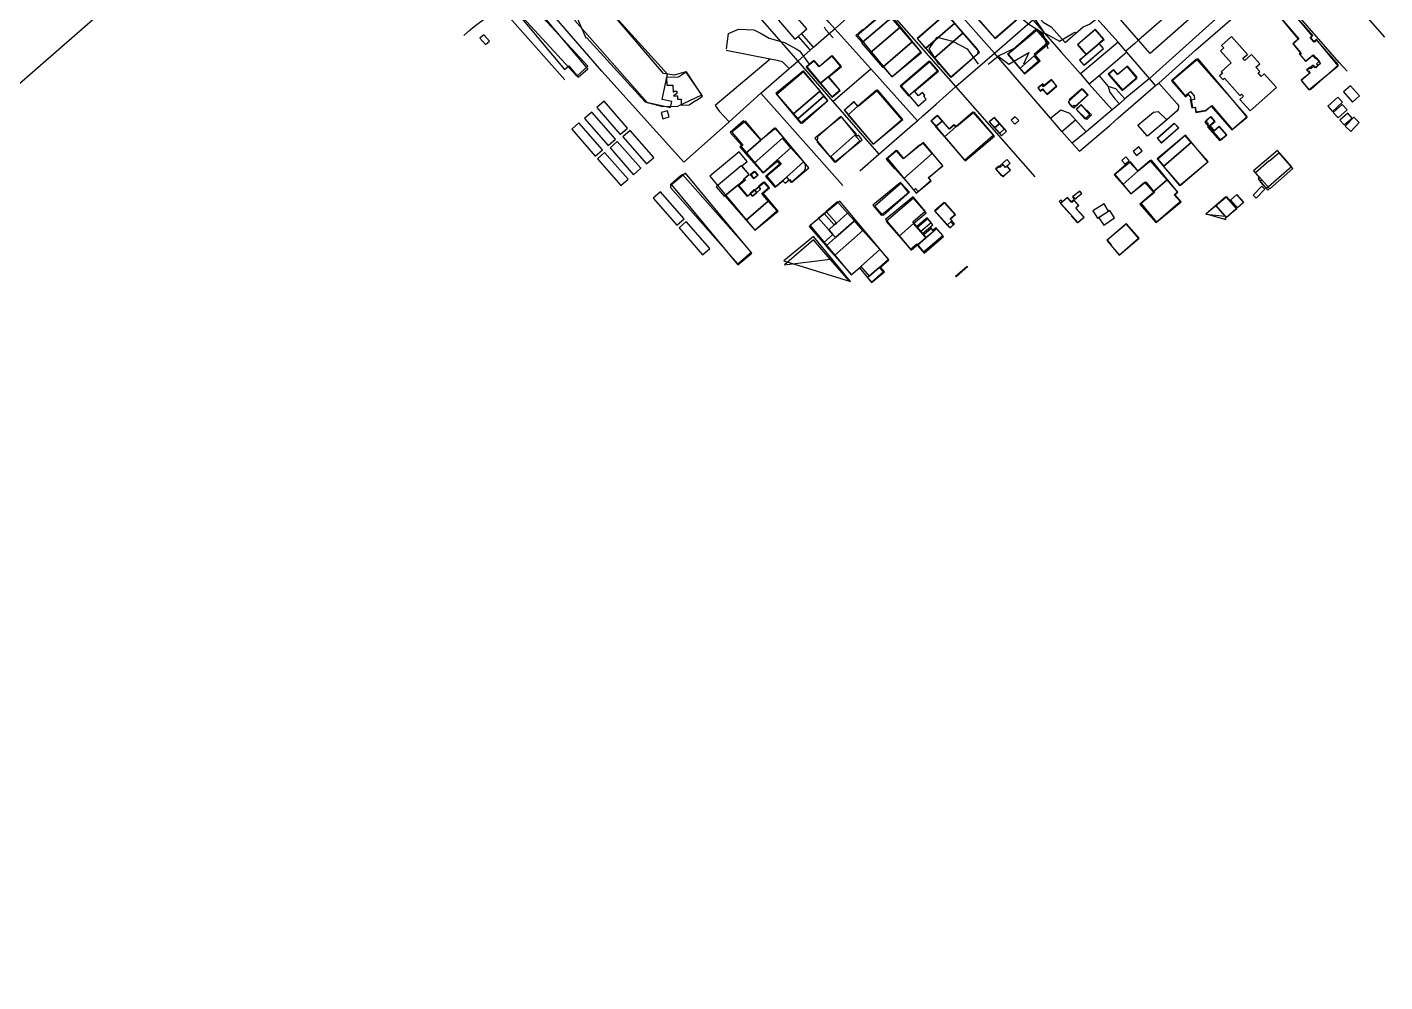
# Model space of a CAD drawing. Header units: metres. Extents: x 5999505 to 6749006, y 1851910 to 2460485.
# Drawn here: x 6327584 to 6332915, y 2146773 to 2150519 of the extents above; entities that cross this region are included whole.
import ezdxf

# ---------------------------------------------------------------- set-up
doc = ezdxf.new("R2010")
doc.units = ezdxf.units.M
for name, color, linetype in [('BUILDINGS', 9, 'Continuous'), ('CL_LOCAL', 4, 'Continuous'), ('CL_MAJOR', 2, 'Continuous'), ('CL_TRAIL', 6, 'Continuous'), ('CONTOUR_INDEX', 150, 'Continuous'), ('RAILROAD', 5, 'Continuous')]:
    doc.layers.add(name, color=color, linetype=linetype)

msp = doc.modelspace()

# ---------------------------------------------------------------- linework, layer by layer
at = {"layer": 'BUILDINGS'}
for points in [[(6329721.9789, 2150601.3569), (6329733.5534, 2150544.3567), (6330018.1288, 2150223.5936), (6330079.7741, 2150207.8316), (6330137.9558, 2150209.1732), (6330232.6264, 2150253.7946), (6330170.5054, 2150343.54), (6330124.2666, 2150329.8308), (6330082.4149, 2150336.4372), (6329858.1894, 2150598.0865), (6329856.3824, 2150645.5403), (6329890.3016, 2150679.229), (6330119.2216, 2150799.4186), (6330136.4328, 2150789.8839), (6330154.2106, 2150849.2273), (6330121.2934, 2150858.8913), (6329934.9434, 2150773.0838), (6329908.6985, 2150813.6757), (6329793.5115, 2150757.829), (6329750.6179, 2150712.6003), (6329726.6676, 2150661.7909), (6329721.9789, 2150601.3569)], [(6329485.901, 2150604.9783), (6329742.4548, 2150326.567), (6329785.7417, 2150366.1128), (6329529.1878, 2150644.5238), (6329485.901, 2150604.9783)], [(6329785.1789, 2150354.722), (6329533.2858, 2150654.6112), (6329490.4996, 2150618.9208), (6329517.4898, 2150587.0237), (6329505.3946, 2150577.2935), (6329693.1497, 2150353.296), (6329709.9694, 2150367.3562), (6329747.1141, 2150322.9971), (6329785.1789, 2150354.722)], [(6331384.1502, 2150473.7513), (6331496.0148, 2150571.5002), (6331429.8151, 2150646.6769), (6331317.9506, 2150548.9283), (6331384.1502, 2150473.7513)], [(6331317.9945, 2150550.7119), (6331383.8113, 2150475.3196), (6331497.0032, 2150574.1135), (6331447.7058, 2150630.5841), (6331431.2443, 2150649.4322), (6331317.9945, 2150550.7119)], [(6332731.5943, 2150367.0063), (6332646.5721, 2150470.3669), (6332635.656, 2150461.3539), (6332621.4369, 2150478.5811), (6332628.81, 2150484.3462), (6332492.1397, 2150650.7484), (6332452.9033, 2150618.6654), (6332574.1971, 2150471.32), (6332552.9568, 2150454.0174), (6332585.4589, 2150414.7969), (6332581.3299, 2150411.5539), (6332602.5106, 2150385.5322), (6332633.486, 2150410.7653), (6332661.9214, 2150375.9469), (6332641.2731, 2150359.3675), (6332632.5652, 2150369.6324), (6332609.2588, 2150350.5262), (6332619.7071, 2150338.0627), (6332585.7806, 2150310.3051), (6332616.2494, 2150273.2857), (6332731.5943, 2150367.0063)], [(6330837.7467, 2150486.1282), (6330862.313, 2150458.6211), (6330965.2219, 2150546.8298), (6330962.6327, 2150552.7126), (6330944.9784, 2150572.5902), (6330942.7565, 2150573.2273), (6330940.3483, 2150572.5917), (6330866.0225, 2150507.1582), (6330864.1354, 2150509.3217), (6330837.7467, 2150486.1282)], [(6331095.9372, 2150420.0438), (6330982.476, 2150556.7732), (6330968.9042, 2150545.5982), (6330946.562, 2150572.7228), (6330843.5938, 2150488.0098), (6330979.397, 2150324.1552), (6331095.9372, 2150420.0438)], [(6330860.0701, 2150456.7099), (6330893.4552, 2150418.2448), (6331009.9387, 2150517.9563), (6330977.7472, 2150555.4649), (6330966.2963, 2150545.6196), (6330965.2219, 2150546.8298), (6330862.313, 2150458.6211), (6330860.0701, 2150456.7099)], [(6331077.9178, 2150474.0744), (6331209.1353, 2150322.637), (6331323.3483, 2150420.7301), (6331192.1307, 2150572.1669), (6331077.9178, 2150474.0744)], [(6331079.4616, 2150472.9331), (6331111.1851, 2150435.5013), (6331112.5429, 2150436.6916), (6331226.199, 2150534.7888), (6331193.6825, 2150572.0086), (6331079.4616, 2150472.9331)], [(6331112.5429, 2150436.6916), (6331145.9301, 2150398.4452), (6331259.2664, 2150496.8364), (6331226.199, 2150534.7888), (6331112.5429, 2150436.6916)], [(6329361.55, 2150475.8116), (6329383.9088, 2150450.87), (6329398.9644, 2150464.2165), (6329376.3126, 2150489.1605), (6329361.55, 2150475.8116)], [(6330893.4552, 2150418.2448), (6330942.6305, 2150361.2645), (6330944.6081, 2150362.9958), (6331059.1137, 2150460.9398), (6331009.9387, 2150517.9563), (6330893.4552, 2150418.2448)], [(6331145.9301, 2150398.4452), (6331211.2691, 2150321.9642), (6331314.1837, 2150410.9387), (6331317.9484, 2150416.1869), (6331317.7993, 2150423.0327), (6331317.2517, 2150427.7338), (6331315.793, 2150432.1146), (6331259.2664, 2150496.8364), (6331145.9301, 2150398.4452)], [(6331432.5903, 2150412.7731), (6331481.5136, 2150357.1065), (6331538.0357, 2150406.4131), (6331541.3113, 2150409.1897), (6331537.9724, 2150413.0034), (6331590.5092, 2150458.7748), (6331544.8664, 2150510.6644), (6331432.5903, 2150412.7731)], [(6331499.9489, 2150335.9122), (6331561.0228, 2150386.3831), (6331541.2903, 2150410.2093), (6331596.4647, 2150455.9956), (6331551.4799, 2150509.5181), (6331435.2287, 2150412.8972), (6331499.9489, 2150335.9122)], [(6331741.4468, 2150410.7577), (6331716.0679, 2150389.1207), (6331732.903, 2150369.3231), (6331809.6288, 2150434.5937), (6331791.0474, 2150455.8618), (6331809.9321, 2150471.7268), (6331777.7093, 2150509.1255), (6331708.0639, 2150449.6223), (6331741.4468, 2150410.7577)], [(6331708.6869, 2150450.5638), (6331742.3313, 2150411.4058), (6331792.7052, 2150454.3191), (6331812.27, 2150470.9431), (6331778.655, 2150510.1008), (6331708.6869, 2150450.5638)], [(6332386.1127, 2150189.9664), (6332489.7196, 2150281.5973), (6332441.2225, 2150335.8752), (6332429.4182, 2150325.7773), (6332417.8038, 2150338.9785), (6332424.0049, 2150344.7532), (6332408.6137, 2150361.99), (6332423.6679, 2150375.3381), (6332391.4323, 2150411.28), (6332365.1629, 2150388.1933), (6332357.6154, 2150396.9925), (6332375.0287, 2150412.1418), (6332312.8842, 2150481.8222), (6332273.6236, 2150446.827), (6332282.3373, 2150437.2901), (6332269.6451, 2150426.1072), (6332311.7515, 2150378.7985), (6332271.9048, 2150343.8081), (6332277.4219, 2150337.5739), (6332265.9106, 2150327.4737), (6332278.1051, 2150313.5395), (6332284.5963, 2150318.9477), (6332345.5808, 2150250.7329), (6332352.0719, 2150256.1412), (6332359.3295, 2150247.7083), (6332345.4562, 2150235.4429), (6332386.1127, 2150189.9664)], [(6330944.6081, 2150362.9958), (6330978.4569, 2150323.8717), (6331092.7883, 2150421.9992), (6331059.1137, 2150460.9398), (6330944.6081, 2150362.9958)], [(6331716.9718, 2150388.5672), (6331733.9851, 2150369.0594), (6331809.8058, 2150434.7379), (6331792.7052, 2150454.3191), (6331742.3313, 2150411.4058), (6331716.9718, 2150388.5672)], [(6330641.8777, 2150361.693), (6330697.6144, 2150297.2677), (6330728.839, 2150324.0622), (6330777.771, 2150366.0389), (6330742.8481, 2150406.3735), (6330692.8831, 2150363.4952), (6330672.0396, 2150387.5495), (6330641.8777, 2150361.693)], [(6330744.5911, 2150243.8002), (6330776.4565, 2150270.1162), (6330731.4789, 2150324.3682), (6330780.7524, 2150365.1042), (6330746.2195, 2150406.5279), (6330694.5868, 2150363.9909), (6330675.1421, 2150387.0872), (6330645.639, 2150362.9364), (6330744.5911, 2150243.8002)], [(6331011.0323, 2150286.6876), (6331043.78, 2150249.0652), (6331158.3515, 2150347.8828), (6331125.6038, 2150385.505), (6331011.0323, 2150286.6876)], [(6331015.1413, 2150287.4548), (6331081.9029, 2150209.36), (6331113.4779, 2150236.0428), (6331103.0302, 2150248.5069), (6331107.7485, 2150252.109), (6331099.0411, 2150262.3744), (6331083.6962, 2150249.3934), (6331068.3117, 2150267.3591), (6331162.4444, 2150346.6842), (6331129.9323, 2150384.4501), (6331015.1413, 2150287.4548)], [(6331481.5136, 2150357.1065), (6331498.6733, 2150337.5974), (6331555.1954, 2150386.9041), (6331538.0357, 2150406.4131), (6331481.5136, 2150357.1065)], [(6331883.0164, 2150270.5252), (6331941.1416, 2150318.8366), (6331902.5402, 2150364.661), (6331865.0698, 2150333.6566), (6331849.6879, 2150351.9859), (6331828.743, 2150335.0454), (6331883.0164, 2150270.5252)], [(6331831.4916, 2150334.2948), (6331884.9685, 2150272.7301), (6331942.3112, 2150322.1037), (6331904.5985, 2150365.5179), (6331866.8519, 2150332.9867), (6331851.0879, 2150351.1735), (6331831.4916, 2150334.2948)], [(6332076.9393, 2150307.8984), (6332131.9942, 2150245.7024), (6332142.1774, 2150254.6484), (6332152.0502, 2150243.5), (6332153.4003, 2150236.5716), (6332150.1719, 2150235.979), (6332156.6675, 2150202.3948), (6332167.909, 2150204.5604), (6332171.9858, 2150183.4109), (6332209.2323, 2150190.5707), (6332210.3354, 2150189.2874), (6332232.5609, 2150208.7662), (6332314.2731, 2150116.4628), (6332373.7186, 2150168.6235), (6332174.579, 2150393.606), (6332076.9393, 2150307.8984)], [(6332374.4887, 2150166.0323), (6332181.7624, 2150394.0571), (6332080.2595, 2150308.9636), (6332131.0528, 2150248.8411), (6332151.1184, 2150265.7889), (6332165.6333, 2150248.9232), (6332167.5717, 2150235.0726), (6332154.3675, 2150232.9958), (6332158.8155, 2150203.4695), (6332170.5487, 2150204.8302), (6332173.0405, 2150186.9702), (6332212.3571, 2150192.8389), (6332235.0748, 2150211.5855), (6332315.476, 2150116.635), (6332374.4887, 2150166.0323)], [(6330235.8901, 2150247.979), (6330171.9089, 2150343.1644), (6330141.2631, 2150322.6643), (6330094.3664, 2150321.5939), (6330094.9939, 2150291.0065), (6330119.3214, 2150291.5345), (6330119.9728, 2150263.8595), (6330125.5703, 2150267.4542), (6330134.3642, 2150267.7459), (6330134.5794, 2150258.2782), (6330121.0251, 2150249.2879), (6330136.5587, 2150249.5241), (6330136.7409, 2150236.0519), (6330151.3955, 2150236.2954), (6330152.0859, 2150213.3531), (6330182.8631, 2150214.1921), (6330208.4975, 2150231.0928), (6330210.8418, 2150231.0735), (6330235.8901, 2150247.979)], [(6330727.7809, 2150230.8315), (6330631.4451, 2150347.3977), (6330523.4607, 2150258.7222), (6330619.7964, 2150142.1556), (6330727.7809, 2150230.8315)], [(6330527.614, 2150254.1736), (6330593.2823, 2150178.7079), (6330695.047, 2150266.5245), (6330697.5261, 2150268.6522), (6330631.887, 2150344.1174), (6330527.614, 2150254.1736)], [(6330697.6144, 2150297.2677), (6330743.2806, 2150244.794), (6330774.2073, 2150271.0084), (6330728.839, 2150324.0622), (6330697.6144, 2150297.2677)], [(6331571.7127, 2150296.0054), (6331552.5348, 2150280.143), (6331561.5294, 2150269.1472), (6331570.3799, 2150276.3563), (6331587.2119, 2150256.1946), (6331625.8638, 2150288.2812), (6331605.261, 2150313.2067), (6331576.9367, 2150289.7734), (6331571.7127, 2150296.0054)], [(6331553.2593, 2150279.154), (6331563.1298, 2150267.7506), (6331571.039, 2150274.5306), (6331588.3704, 2150254.5104), (6331626.1754, 2150286.968), (6331605.1277, 2150311.2418), (6331574.4643, 2150284.8787), (6331568.2515, 2150292.0289), (6331553.2593, 2150279.154)], [(6330593.2823, 2150178.7079), (6330610.3541, 2150159.2718), (6330711.7702, 2150247.4554), (6330695.047, 2150266.5245), (6330593.2823, 2150178.7079)], [(6331021.692, 2150157.0627), (6330924.1706, 2150272.1813), (6330846.8592, 2150207.282), (6330831.4809, 2150225.9759), (6330793.1181, 2150193.5239), (6330906.0206, 2150060.0751), (6331021.692, 2150157.0627)], [(6330806.1196, 2150174.449), (6330905.4026, 2150059.7525), (6331018.1415, 2150156.5093), (6330919.1515, 2150271.2031), (6330845.6665, 2150208.3476), (6330807.0056, 2150175.2791), (6330806.1196, 2150174.449)], [(6331749.2399, 2150252.686), (6331727.163, 2150276.5312), (6331670.7717, 2150225.2935), (6331692.8457, 2150201.0842), (6331749.2399, 2150252.686)], [(6331672.1366, 2150227.3576), (6331676.2599, 2150222.7001), (6331673.4851, 2150220.2471), (6331686.1746, 2150205.9445), (6331693.6421, 2150212.4732), (6331697.7943, 2150207.7792), (6331747.6185, 2150251.4978), (6331725.0277, 2150277.0219), (6331675.5579, 2150233.6281), (6331677.184, 2150231.7944), (6331672.1366, 2150227.3576)], [(6332815.3235, 2150248.7295), (6332780.1896, 2150288.6993), (6332752.4463, 2150264.532), (6332787.5803, 2150224.5622), (6332815.3235, 2150248.7295)], [(6329820.0929, 2150203.198), (6329912.6206, 2150097.8374), (6329941.1929, 2150122.7232), (6329848.6945, 2150228.0834), (6329820.0929, 2150203.198)], [(6330610.3541, 2150159.2718), (6330626.3794, 2150140.8637), (6330727.8843, 2150229.1559), (6330711.7702, 2150247.4554), (6330610.3541, 2150159.2718)], [(6330791.0391, 2150193.723), (6330807.0056, 2150175.2791), (6330845.6665, 2150208.3476), (6330829.7, 2150226.7915), (6330791.0391, 2150193.723)], [(6331702.4593, 2150197.6926), (6331736.8993, 2150159.0378), (6331756.2632, 2150176.1367), (6331721.8232, 2150214.7915), (6331702.4593, 2150197.6926)], [(6331704.5223, 2150195.5277), (6331744.9384, 2150156.6057), (6331762.965, 2150175.0262), (6331722.5489, 2150213.9482), (6331704.5223, 2150195.5277)], [(6332748.3082, 2150224.1534), (6332729.4271, 2150244.6952), (6332690.1578, 2150208.6073), (6332709.039, 2150188.0655), (6332748.3082, 2150224.1534)], [(6332711.9367, 2150184.0371), (6332731.398, 2150162.7625), (6332766.5234, 2150193.7872), (6332747.065, 2150215.4258), (6332711.9367, 2150184.0371)], [(6329772.145, 2150159.9405), (6329864.6727, 2150054.5798), (6329893.2744, 2150079.4653), (6329800.747, 2150184.8624), (6329772.145, 2150159.9405)], [(6330072.4229, 2150183.4263), (6330078.9678, 2150159.7076), (6330104.8145, 2150166.7764), (6330098.2695, 2150190.4951), (6330072.4229, 2150183.4263)], [(6330344.2014, 2150105.3545), (6330388.6565, 2150055.3294), (6330381.4538, 2150048.9809), (6330404.3931, 2150023.198), (6330464.2873, 2150076.0063), (6330396.9219, 2150151.7775), (6330344.2014, 2150105.3545)], [(6330473.4238, 2149946.7578), (6330532.4312, 2149995.059), (6330544.3289, 2149980.7624), (6330487.3847, 2149933.9005), (6330522.2049, 2149891.746), (6330551.4126, 2149915.535), (6330559.5399, 2149906.0024), (6330577.5375, 2149920.7816), (6330585.6617, 2149910.8849), (6330653.2268, 2149966.3976), (6330523.8106, 2150122.9198), (6330466.2806, 2150076.0627), (6330404.765, 2150150.4752), (6330351.0682, 2150106.4995), (6330393.432, 2150055.1809), (6330387.8255, 2150050.494), (6330473.4238, 2149946.7578)], [(6330677.0425, 2150083.0698), (6330754.2244, 2149989.2335), (6330862.4961, 2150077.1794), (6330847.6978, 2150095.1404), (6330842.9794, 2150091.5383), (6330780.5957, 2150167.4134), (6330677.0425, 2150083.0698)], [(6330685.8557, 2150067.852), (6330737.0453, 2150009.9082), (6330738.7279, 2150011.3871), (6330833.98, 2150094.7796), (6330839.4112, 2150099.5408), (6330778.7852, 2150168.1928), (6330687.4885, 2150088.2632), (6330685.8557, 2150067.852)], [(6331132.1246, 2150151.2429), (6331152.1894, 2150128.6515), (6331175.804, 2150149.4652), (6331155.7392, 2150172.0565), (6331132.1246, 2150151.2429)], [(6331382.4845, 2150091.1233), (6331301.7903, 2150185.7148), (6331232.7381, 2150127.3001), (6331225.1879, 2150135.7357), (6331205.4176, 2150119.1502), (6331159.844, 2150172.3141), (6331135.0564, 2150151.4009), (6331155.0847, 2150127.9361), (6331153.9036, 2150126.8535), (6331267.3972, 2149993.7653), (6331382.4845, 2150091.1233)], [(6331150.5963, 2150127.3539), (6331185.0592, 2150088.0065), (6331230.5718, 2150127.5727), (6331222.7904, 2150136.4106), (6331203.6642, 2150119.747), (6331176.8361, 2150150.2577), (6331175.804, 2150149.4652), (6331152.1894, 2150128.6515), (6331150.5963, 2150127.3539)], [(6331185.0592, 2150088.0065), (6331264.4674, 2149997.4301), (6331376.1821, 2150094.488), (6331296.7738, 2150185.0641), (6331230.5718, 2150127.5727), (6331185.0592, 2150088.0065)], [(6331360.9365, 2150147.367), (6331381.9554, 2150123.1661), (6331402.3194, 2150140.6935), (6331381.3298, 2150164.8941), (6331360.9365, 2150147.367)], [(6331402.5119, 2150103.338), (6331420.2249, 2150119.2123), (6331380.44, 2150163.5907), (6331362.727, 2150147.7164), (6331402.5119, 2150103.338)], [(6331447.7894, 2150153.6102), (6331461.8189, 2150138.35), (6331476.9948, 2150152.1699), (6331462.9652, 2150167.4301), (6331447.7894, 2150153.6102)], [(6332245.9888, 2150112.4685), (6332228.8662, 2150132.9962), (6332248.0468, 2150149.2231), (6332232.3744, 2150167.9187), (6332207.5847, 2150146.6404), (6332268.8357, 2150075.1467), (6332294.2145, 2150096.7843), (6332266.0545, 2150129.4164), (6332245.9888, 2150112.4685)], [(6332211.6064, 2150151.0857), (6332221.5929, 2150139.4996), (6332216.8712, 2150135.4605), (6332221.7771, 2150129.7409), (6332222.1542, 2150129.2645), (6332226.3446, 2150132.8347), (6332246.2051, 2150149.7843), (6332230.9353, 2150167.5299), (6332211.6064, 2150151.0857)], [(6332786.1919, 2150161.9528), (6332769.3501, 2150181.0216), (6332738.3627, 2150154.3322), (6332755.2045, 2150135.2634), (6332786.1919, 2150161.9528)], [(6332758.9695, 2150129.7716), (6332780.488, 2150109.2085), (6332814.4768, 2150144.6113), (6332792.9583, 2150165.1744), (6332758.9695, 2150129.7716)], [(6329721.7167, 2150117.9779), (6329814.2443, 2150012.617), (6329842.8165, 2150037.4663), (6329750.2892, 2150142.8635), (6329721.7167, 2150117.9779)], [(6329922.7692, 2150088.2515), (6330015.3269, 2149982.891), (6330043.8993, 2150007.7769), (6329951.3711, 2150113.1735), (6329922.7692, 2150088.2515)], [(6330404.3931, 2150023.198), (6330438.7164, 2149984.7974), (6330549.093, 2150082.7004), (6330551.9566, 2150085.2618), (6330517.6623, 2150123.6256), (6330464.2873, 2150076.0063), (6330404.3931, 2150023.198)], [(6330738.7279, 2150011.3871), (6330758.0063, 2149989.4209), (6330853.5488, 2150072.4834), (6330833.98, 2150094.7796), (6330738.7279, 2150011.3871)], [(6331381.9554, 2150123.1661), (6331409.0179, 2150092.6174), (6331429.061, 2150110.3294), (6331402.3194, 2150140.6935), (6331381.9554, 2150123.1661)], [(6332103.9545, 2150124.1848), (6332087.6932, 2150142.5212), (6332020.3918, 2150082.9981), (6332036.6531, 2150064.6617), (6332103.9545, 2150124.1848)], [(6332020.9074, 2150002.5336), (6332108.8472, 2149897.6911), (6332219.4948, 2149989.9916), (6332131.5549, 2150094.8338), (6332020.9074, 2150002.5336)], [(6332022.0274, 2150082.3294), (6332037.6695, 2150063.5248), (6332105.1772, 2150123.1919), (6332088.9443, 2150141.4188), (6332022.0274, 2150082.3294)], [(6332023.7649, 2150000.7627), (6332046.7554, 2149973.8885), (6332154.4403, 2150065.8489), (6332130.2579, 2150093.8978), (6332023.7649, 2150000.7627)], [(6332218.9136, 2150127.1793), (6332237.848, 2150106.0179), (6332244.9307, 2150112.0766), (6332226.3446, 2150132.8347), (6332222.1542, 2150129.2645), (6332221.7771, 2150129.7409), (6332218.9136, 2150127.1793)], [(6332237.848, 2150106.0179), (6332265.4853, 2150073.9726), (6332292.2814, 2150096.9092), (6332264.6438, 2150128.9182), (6332244.9307, 2150112.0766), (6332237.848, 2150106.0179)], [(6329872.3332, 2150045.342), (6329964.8616, 2149939.9816), (6329993.434, 2149964.8675), (6329900.9349, 2150070.2276), (6329872.3332, 2150045.342)], [(6330438.7164, 2149984.7974), (6330471.9948, 2149947.6069), (6330526.3415, 2149995.7644), (6330582.4004, 2150045.4734), (6330549.093, 2150082.7004), (6330438.7164, 2149984.7974)], [(6330483.0924, 2149932.2246), (6330519.8834, 2149890.9641), (6330564.5468, 2149930.4634), (6330631.852, 2149990.0194), (6330582.4004, 2150045.4734), (6330526.3415, 2149995.7644), (6330538.944, 2149981.644), (6330483.0924, 2149932.2246)], [(6330956.2285, 2150000.283), (6330990.7218, 2149961.0807), (6330992.1089, 2149962.2708), (6331026.0866, 2149924.4927), (6331137.8095, 2150022.4234), (6331101.3147, 2150064.1539), (6331089.5969, 2150053.9466), (6331087.4192, 2150056.4038), (6331024.5494, 2150001.5433), (6330995.5147, 2150034.5479), (6330956.2285, 2150000.283)], [(6331025.7045, 2150003.0266), (6330999.3011, 2150035.2815), (6330961.2402, 2150003.919), (6331074.1204, 2149867.5584), (6331133.716, 2149916.2201), (6331123.2711, 2149929.0483), (6331179.3292, 2149975.1906), (6331103.3001, 2150066.8318), (6331025.7045, 2150003.0266)], [(6331926.4866, 2150031.3379), (6331938.9592, 2150015.5809), (6331961.6713, 2150033.5992), (6331949.1987, 2150049.3562), (6331926.4866, 2150031.3379)], [(6332046.0935, 2149971.7823), (6332111.3678, 2149897.7433), (6332220.2736, 2149992.0605), (6332154.4403, 2150065.8489), (6332046.7554, 2149973.8885), (6332046.0935, 2149971.7823)], [(6329822.5148, 2150002.7189), (6329915.0431, 2149897.3583), (6329943.6156, 2149922.2441), (6329851.1169, 2150027.6407), (6329822.5148, 2150002.7189)], [(6330264.371, 2149933.913), (6330441.3898, 2149721.6592), (6330532.2668, 2149796.6401), (6330473.3579, 2149867.3902), (6330498.4363, 2149887.9364), (6330479.5744, 2149910.664), (6330413.7761, 2149856.2294), (6330378.37, 2149898.3889), (6330404.3335, 2149919.6559), (6330400.2729, 2149924.7863), (6330419.1557, 2149940.2863), (6330390.4266, 2149974.7453), (6330411.0825, 2149992.0511), (6330379.7401, 2150029.4442), (6330264.371, 2149933.913)], [(6330564.5468, 2149930.4634), (6330582.9856, 2149909.7418), (6330636.1788, 2149956.6347), (6330634.7558, 2149958.2119), (6330639.8333, 2149962.7212), (6330640.2737, 2149980.6664), (6330631.852, 2149990.0194), (6330564.5468, 2149930.4634)], [(6331026.0866, 2149924.4927), (6331065.1988, 2149880.3013), (6331071.1024, 2149885.4956), (6331081.8457, 2149873.3203), (6331131.8779, 2149917.2182), (6331123.1381, 2149927.1198), (6331178.8669, 2149975.9953), (6331137.8095, 2150022.4234), (6331026.0866, 2149924.4927)], [(6331430.7668, 2149974.9528), (6331442.8705, 2149985.776), (6331430.6733, 2149999.3465), (6331388.7528, 2149961.8258), (6331415.4706, 2149932.1172), (6331445.2904, 2149959.1788), (6331430.7668, 2149974.9528)], [(6331852.1154, 2149938.7058), (6331885.3352, 2149901.2991), (6331944.1051, 2149953.1003), (6331910.8849, 2149990.4706), (6331852.1154, 2149938.7058)], [(6332017.4103, 2149753.5357), (6332114.7653, 2149832.8377), (6332090.391, 2149862.5265), (6332101.6035, 2149871.9009), (6331998.5923, 2149997.2546), (6331945.4868, 2149953.6351), (6331915.3085, 2149990.2888), (6331854.8324, 2149941.2686), (6331917.7996, 2149864.6631), (6331975.6236, 2149911.8847), (6332010.446, 2149869.7321), (6331957.3432, 2149826.4766), (6332017.4103, 2149753.5357)], [(6331895.6039, 2149981.7119), (6331910.6645, 2149995.7879), (6331897.591, 2150009.7294), (6331882.5304, 2149995.6535), (6331895.6039, 2149981.7119)], [(6331885.3352, 2149901.2991), (6331917.7999, 2149864.6995), (6331971.0744, 2149911.0481), (6332004.8133, 2149872.5814), (6332059.3277, 2149920.0487), (6331993.0978, 2149995.4791), (6331944.1051, 2149953.1003), (6331885.3352, 2149901.2991)], [(6332399.1414, 2149954.6687), (6332422.3676, 2149927.9021), (6332417.0544, 2149923.2124), (6332448.9887, 2149886.1808), (6332548.4437, 2149971.6564), (6332493.2832, 2150035.4544), (6332399.1414, 2149954.6687)], [(6332407.0233, 2149947.323), (6332431.5341, 2149919.9634), (6332462.2886, 2149885.5992), (6332463.276, 2149884.499), (6332553.6922, 2149964.8055), (6332499.2106, 2150025.6126), (6332462.0465, 2149992.6025), (6332460.2457, 2149994.5831), (6332407.0233, 2149947.323)], [(6330109.0735, 2149890.1544), (6330373.897, 2149589.4725), (6330426.4379, 2149635.3146), (6330157.2882, 2149940.9101), (6330147.7247, 2149932.5787), (6330146.4473, 2149934.0455), (6330109.6086, 2149901.764), (6330109.0735, 2149890.1544)], [(6330374.0447, 2149586.049), (6330429.5127, 2149631.4665), (6330169.2279, 2149945.9818), (6330113.7601, 2149900.5648), (6330374.0447, 2149586.049)], [(6330289.0839, 2149892.169), (6330320.2284, 2149855.6512), (6330323.4602, 2149856.644), (6330373.4808, 2149898.9751), (6330398.2991, 2149919.9603), (6330396.006, 2149922.6369), (6330416.693, 2149940.1609), (6330386.9996, 2149974.9555), (6330289.0839, 2149892.169)], [(6330422.839, 2149939.1638), (6330435.524, 2149924.3874), (6330451.4902, 2149938.0182), (6330438.8342, 2149952.7579), (6330422.839, 2149939.1638)], [(6330438.6723, 2149925.927), (6330453.4317, 2149938.9124), (6330441.818, 2149952.1145), (6330427.0616, 2149939.4932), (6330438.6723, 2149925.927)], [(6331386.4154, 2149962.6823), (6331408.6473, 2149936.2871), (6331411.0372, 2149938.2699), (6331415.1587, 2149933.394), (6331443.4853, 2149957.0455), (6331430.3087, 2149972.6993), (6331425.5874, 2149968.7331), (6331416.0967, 2149979.9878), (6331402.4055, 2149968.5587), (6331398.7197, 2149972.9577), (6331386.4154, 2149962.6823)], [(6330323.4602, 2149856.644), (6330407.2495, 2149760.9685), (6330493.7315, 2149836.0581), (6330467.9212, 2149865.5417), (6330494.3673, 2149888.4796), (6330475.3219, 2149910.262), (6330455.3692, 2149892.9504), (6330456.0067, 2149892.0714), (6330463.5269, 2149883.5631), (6330448.3845, 2149870.326), (6330431.235, 2149855.3578), (6330423.2792, 2149864.343), (6330412.2401, 2149854.7493), (6330373.4808, 2149898.9751), (6330323.4602, 2149856.644)], [(6330421.1595, 2149866.7269), (6330423.2792, 2149864.343), (6330431.235, 2149855.3578), (6330448.3845, 2149870.326), (6330440.8643, 2149878.8343), (6330438.3388, 2149881.7676), (6330421.1595, 2149866.7269)], [(6330440.8643, 2149878.8343), (6330448.3845, 2149870.326), (6330463.5269, 2149883.5631), (6330456.0067, 2149892.0714), (6330440.8643, 2149878.8343)], [(6330904.6365, 2149819.7976), (6330937.1401, 2149780.9393), (6331044.8379, 2149870.3469), (6331012.3343, 2149909.2051), (6330904.6365, 2149819.7976)], [(6330912.225, 2149816.0219), (6330944.3102, 2149779.7519), (6331048.0941, 2149870.7571), (6331015.9799, 2149907.0636), (6330912.225, 2149816.0219)], [(6331952.984, 2149823.7816), (6332015.8743, 2149752.0555), (6332110.8526, 2149834.5807), (6332087.6243, 2149861.0563), (6332100.9648, 2149872.6343), (6332059.3277, 2149920.0487), (6332004.8133, 2149872.5814), (6332006.6718, 2149870.491), (6331952.984, 2149823.7816)], [(6332397.4853, 2149859.2949), (6332408.8246, 2149848.2803), (6332443.4003, 2149883.6778), (6332432.0609, 2149894.6924), (6332397.4853, 2149859.2949)], [(6332424.2144, 2149913.5789), (6332454.7327, 2149878.9982), (6332462.2886, 2149885.5992), (6332431.5341, 2149919.9634), (6332424.2144, 2149913.5789)], [(6330041.9665, 2149847.7095), (6330134.4959, 2149742.3133), (6330163.0684, 2149767.1993), (6330070.5682, 2149872.5952), (6330041.9665, 2149847.7095)], [(6330407.2495, 2149760.9685), (6330440.2853, 2149722.7605), (6330527.0365, 2149798.5034), (6330493.7315, 2149836.0581), (6330407.2495, 2149760.9685)], [(6330658.6999, 2149740.6269), (6330819.7581, 2149547.0743), (6330852.2132, 2149573.7496), (6330899.5186, 2149517.2943), (6330949.3823, 2149558.3899), (6330933.7134, 2149577.4502), (6330967.3495, 2149605.2081), (6330774.6574, 2149836.5189), (6330658.6999, 2149740.6269)], [(6330721.189, 2149795.3804), (6330761.2007, 2149750.1254), (6330805.2708, 2149788.7561), (6330765.2591, 2149834.0111), (6330721.189, 2149795.3804)], [(6330954.5849, 2149764.0489), (6331052.0933, 2149647.1102), (6331077.4674, 2149668.0185), (6331103.0071, 2149637.5912), (6331179.1324, 2149700.6805), (6331152.1424, 2149732.9401), (6331139.7514, 2149722.8475), (6331130.4637, 2149733.8458), (6331100.9573, 2149709.3305), (6331092.8299, 2149718.863), (6331132.6641, 2149752.0315), (6331117.5724, 2149769.9947), (6331076.8531, 2149736.1054), (6331060.8942, 2149755.5321), (6331110.1682, 2149796.2687), (6331062.5757, 2149853.4541), (6330954.5849, 2149764.0489)], [(6330957.1306, 2149756.4189), (6331007.1815, 2149698.849), (6331064.3504, 2149748.1494), (6331113.3731, 2149790.4172), (6331063.3512, 2149847.9503), (6330957.1306, 2149756.4189)], [(6331146.7219, 2149797.4619), (6331196.03, 2149742.1922), (6331214.8646, 2149759.0038), (6331215.0996, 2149759.0747), (6331207.9559, 2149767.07), (6331226.5531, 2149783.5195), (6331184.4177, 2149830.7572), (6331146.7219, 2149797.4619)], [(6331207.2242, 2149731.3967), (6331224.6415, 2149746.9093), (6331207.7975, 2149765.615), (6331228.462, 2149784.0135), (6331186.6436, 2149830.5934), (6331148.5647, 2149797.0464), (6331207.2242, 2149731.3967)], [(6331733.8915, 2149772.9621), (6331701.9492, 2149808.9024), (6331713.1648, 2149818.6407), (6331694.8702, 2149839.1783), (6331685.4247, 2149830.8818), (6331668.2933, 2149850.3177), (6331648.8102, 2149833.0014), (6331641.8428, 2149841.068), (6331635.3484, 2149835.2959), (6331709.3941, 2149751.682), (6331733.8915, 2149772.9621)], [(6331641.3126, 2149826.4002), (6331677.2634, 2149786.0946), (6331678.2968, 2149787.0328), (6331684.9759, 2149779.5511), (6331683.5589, 2149778.2884), (6331707.6622, 2149751.332), (6331732.2813, 2149773.1573), (6331702.7187, 2149806.2383), (6331705.2575, 2149808.5113), (6331702.789, 2149811.262), (6331712.4119, 2149819.7391), (6331693.6232, 2149840.7904), (6331683.3507, 2149831.6997), (6331667.4663, 2149849.5235), (6331641.3126, 2149826.4002)], [(6331688.4089, 2149851.7917), (6331693.6673, 2149846.1784), (6331700.7166, 2149844.5553), (6331723.2477, 2149865.4874), (6331713.8929, 2149875.4667), (6331688.4089, 2149851.7917)], [(6331690.0106, 2149854.1451), (6331697.2591, 2149844.6199), (6331724.6868, 2149865.8762), (6331717.4383, 2149875.4013), (6331690.0106, 2149854.1451)], [(6332213.4431, 2149786.8878), (6332290.0403, 2149764.419), (6332286.8496, 2149768.4498), (6332306.0274, 2149784.3127), (6332306.0304, 2149784.6768), (6332332.8776, 2149806.6665), (6332293.9877, 2149853.2208), (6332213.4431, 2149786.8878)], [(6332250.8892, 2149818.4754), (6332287.5341, 2149776.9271), (6332291.7155, 2149772.1965), (6332331.2665, 2149806.7524), (6332290.4112, 2149853.0679), (6332250.8892, 2149818.4754)], [(6332308.2387, 2149839.8888), (6332335.1882, 2149809.7059), (6332359.7771, 2149831.4956), (6332332.8274, 2149861.642), (6332308.2387, 2149839.8888)], [(6332335.8376, 2149810.2831), (6332360.9295, 2149832.6512), (6332333.6275, 2149862.7277), (6332308.8286, 2149840.3573), (6332335.8376, 2149810.2831)], [(6330691.1675, 2149768.8309), (6330730.9169, 2149723.7601), (6330752.9079, 2149743.0576), (6330712.9234, 2149788.0575), (6330691.1675, 2149768.8309)], [(6330712.9234, 2149788.0575), (6330752.9079, 2149743.0576), (6330761.2007, 2149750.1254), (6330721.189, 2149795.3804), (6330712.9234, 2149788.0575)], [(6330730.9169, 2149723.7601), (6330747.1183, 2149705.3506), (6330757.4841, 2149693.6152), (6330831.8381, 2149758.6113), (6330805.2708, 2149788.7561), (6330761.2007, 2149750.1254), (6330752.9079, 2149743.0576), (6330730.9169, 2149723.7601)], [(6331786.9072, 2149769.6165), (6331830.2064, 2149796.5683), (6331811.983, 2149825.8431), (6331768.6809, 2149798.5272), (6331786.9072, 2149769.6165)], [(6331810.7161, 2149742.4805), (6331853.1481, 2149770.8958), (6331834.3297, 2149799.0832), (6331791.8977, 2149770.6679), (6331810.7161, 2149742.4805)], [(6332212.2818, 2149784.64), (6332287.5341, 2149776.9271), (6332250.8892, 2149818.4754), (6332212.2818, 2149784.64)], [(6330143.1944, 2149730.9918), (6330235.7248, 2149625.6323), (6330264.2974, 2149650.5185), (6330171.7672, 2149755.9143), (6330143.1944, 2149730.9918)], [(6330653.9754, 2149736.2967), (6330710.0145, 2149672.852), (6330747.1183, 2149705.3506), (6330730.9169, 2149723.7601), (6330691.1675, 2149768.8309), (6330653.9754, 2149736.2967)], [(6330719.5813, 2149660.1766), (6330753.0303, 2149622.2569), (6330864.9656, 2149720.8036), (6330831.8381, 2149758.6113), (6330757.4841, 2149693.6152), (6330720.3489, 2149660.862), (6330719.5813, 2149660.1766)], [(6330753.0303, 2149622.2569), (6330819.8747, 2149547.0005), (6330856.5375, 2149579.3208), (6330931.8113, 2149645.6932), (6330864.9656, 2149720.8036), (6330753.0303, 2149622.2569)], [(6331007.1815, 2149698.849), (6331055.3188, 2149643.7707), (6331112.3714, 2149693.1813), (6331064.3504, 2149748.1494), (6331007.1815, 2149698.849)], [(6331079.5177, 2149732.2608), (6331099.8704, 2149709.0117), (6331140.2387, 2149742.9768), (6331120.1816, 2149766.551), (6331079.5177, 2149732.2608)], [(6331079.854, 2149662.4287), (6331106.3643, 2149632.4302), (6331181.1317, 2149697.8972), (6331154.6217, 2149727.932), (6331079.854, 2149662.4287)], [(6331103.9309, 2149703.845), (6331112.9318, 2149693.6136), (6331141.8288, 2149718.8621), (6331132.8569, 2149729.0568), (6331103.9309, 2149703.845)], [(6331196.03, 2149742.1922), (6331206.1074, 2149731.0054), (6331221.37, 2149744.6424), (6331213.0931, 2149753.812), (6331216.665, 2149756.9866), (6331214.8646, 2149759.0038), (6331196.03, 2149742.1922)], [(6331822.8225, 2149681.8726), (6331872.1516, 2149625.4024), (6331947.7966, 2149690.9006), (6331898.4675, 2149747.3707), (6331822.8225, 2149681.8726)], [(6331824.5902, 2149683.0232), (6331839.6824, 2149665.0603), (6331838.2083, 2149663.9802), (6331871.8795, 2149624.3852), (6331949.4921, 2149690.3771), (6331900.7256, 2149747.5707), (6331824.5902, 2149683.0232)], [(6330816.3167, 2149520.5252), (6330670.6518, 2149697.204), (6330554.1102, 2149601.6812), (6330816.3167, 2149520.5252)], [(6330557.0053, 2149586.6576), (6330736.2155, 2149608.7785), (6330670.6022, 2149684.0249), (6330557.0053, 2149586.6576)], [(6330710.0145, 2149672.852), (6330720.3489, 2149660.862), (6330757.4841, 2149693.6152), (6330747.1183, 2149705.3506), (6330710.0145, 2149672.852)], [(6330856.5375, 2149579.3208), (6330890.1055, 2149541.5824), (6330929.1597, 2149576.0676), (6330965.3502, 2149607.9914), (6330931.8113, 2149645.6932), (6330856.5375, 2149579.3208)], [(6330812.1098, 2149522.1252), (6330736.2155, 2149608.7785)], [(6330883.7885, 2149536.0274), (6330899.1499, 2149518.79), (6330944.5208, 2149558.7938), (6330929.1597, 2149576.0676), (6330890.1055, 2149541.5824), (6330883.7885, 2149536.0274)], [(6331228.5152, 2149539.9744), (6331274.5844, 2149579.4269), (6331228.5152, 2149539.9744)], [(6331231.4405, 2149539.3316), (6331277.4822, 2149579.0027), (6331231.4405, 2149539.3316)]]:
    msp.add_lwpolyline(points, close=True, dxfattribs=at)
for points in [[(6332450.5322, 2150618.976), (6332577.0807, 2150472.7529), (6332554.7115, 2150453.5662), (6332583.1186, 2150418.8936), (6332578.1607, 2150414.6379), (6332604.4768, 2150385.8803), (6332630.7688, 2150408.1661), (6332642.0687, 2150395.914), (6332646.8119, 2150399.0065), (6332657.7202, 2150385.447), (6332645.8297, 2150375.5317), (6332653.4466, 2150368.0426), (6332643.557, 2150359.1305), (6332636.7392, 2150367.5961), (6332623.485, 2150355.7623), (6332619.0203, 2150361.6967), (6332607.5418, 2150351.9965), (6332612.9687, 2150345.4718), (6332615.1484, 2150346.8375), (6332620.9793, 2150339.545), (6332586.3586, 2150309.3174), (6332615.1564, 2150275.8067), (6332623.4118, 2150274.7565), (6332732.8537, 2150370.5276), (6332647.1999, 2150468.2866), (6332638.0799, 2150460.3148), (6332623.6891, 2150478.053), (6332632.1952, 2150486.2119), (6332490.8652, 2150648.9748)], [(6329724.1879, 2150599.1542), (6329777.683, 2150476.3845), (6329779.7522, 2150478.5519), (6330010.6449, 2150225.8033), (6330109.5155, 2150203.8733), (6330114.6888, 2150227.1315), (6330076.3676, 2150235.4564), (6330098.5737, 2150334.3018), (6329855.1919, 2150600.6233)]]:
    msp.add_lwpolyline(points, dxfattribs=at)
at = {"layer": 'CL_LOCAL'}
for points in [[(6329978.51, 2151106.5446), (6330287.2889, 2150753.8377), (6330309.8756, 2150728.0212), (6330609.4857, 2150385.4417)], [(6331947.2518, 2150467.8386), (6331636.9619, 2150825.0175), (6331560.6593, 2150911.7812), (6331580.8731, 2150928.9459), (6331600.9392, 2150945.9661), (6331665.8961, 2150872.948), (6331636.9619, 2150825.0175), (6331586.4383, 2150781.6688)], [(6332914.6663, 2150479.3271), (6332752.478, 2150664.7216), (6332712.7386, 2150711.2459), (6332621.9199, 2150818.7677)], [(6332766.177, 2150345.7544), (6332735.7503, 2150380.7709), (6332493.6162, 2150659.3285), (6332469.6826, 2150685.5183)], [(6331542.0935, 2149931.4456), (6331230.5777, 2150285.7628), (6330910.9402, 2150649.3248)], [(6332146.6427, 2150640.4574), (6332190.9157, 2150589.3809), (6331993.1891, 2150416.02), (6331947.2518, 2150467.8386)], [(6332146.6427, 2150640.4574), (6332018.054, 2150529.1168), (6331998.8998, 2150512.5258), (6331947.2518, 2150467.8386)], [(6330598.2678, 2150471.8193), (6330610.5158, 2150482.3497), (6330623.6197, 2150493.6377), (6330645.194, 2150512.2104), (6330563.1548, 2150606.7058), (6330516.2286, 2150566.3149), (6330598.2678, 2150471.8193)], [(6329478.9894, 2150555.7761), (6329694.1848, 2150311.783)], [(6331532.2481, 2150547.976), (6331645.2212, 2150419.3352), (6331719.0277, 2150335.3228), (6331753.8987, 2150295.6451), (6331843.3554, 2150193.7747)], [(6331550.4867, 2150563.6641), (6331572.5535, 2150538.6174), (6331604.458, 2150519.6796), (6331659.7575, 2150458.9005), (6331730.7382, 2150520.4315), (6331754.3486, 2150530.0686), (6331783.5786, 2150553.2033)], [(6330610.5158, 2150482.3497), (6330658.1065, 2150428.7678)], [(6330671.56, 2150439.7981), (6330623.6197, 2150493.6377)], [(6331947.2518, 2150467.8386), (6331932.5547, 2150455.1795), (6331897.4935, 2150424.92)], [(6330575.4887, 2150356.4857), (6330549.2464, 2150383.2786), (6330523.0376, 2150389.1734), (6330501.1836, 2150393.649), (6330328.2399, 2150427.3999)], [(6331867.1219, 2150459.3545), (6331775.8577, 2150382.9162), (6331719.0277, 2150335.3228)], [(6331901.1826, 2150420.9214), (6331792.3503, 2150328.3525), (6331753.8987, 2150295.6451)], [(6330501.1836, 2150393.649), (6330285.6126, 2150211.3447), (6330300.9296, 2150188.7919), (6330340.6515, 2150147.6526)], [(6330609.4857, 2150385.4417), (6330747.6215, 2150227.392), (6330927.4993, 2150020.5061)], [(6330747.6215, 2150227.392), (6330896.8627, 2150354.9044)], [(6331792.3503, 2150328.3525), (6331828.6963, 2150286.2599)], [(6331828.6963, 2150286.2599), (6331834.1722, 2150264.2251), (6331854.7073, 2150238.1718), (6331872.1592, 2150218.5149)], [(6331893.38, 2150236.9458), (6331858.4859, 2150277.4245), (6331828.6963, 2150286.2599)], [(6332026.8484, 2150299.6422), (6332099.8214, 2150217.4579), (6332103.8464, 2150211.527), (6332104.6975, 2150204.4935), (6332102.6135, 2150196.9013), (6332098.8696, 2150190.597), (6332058.0198, 2150154.8505)], [(6331601.4718, 2150161.5645), (6331642.7063, 2150194.1033), (6331676.8939, 2150181.9551), (6331699.683, 2150155.5919), (6331741.6453, 2150108.6476)], [(6331645.8834, 2150109.5394), (6331699.683, 2150155.5919)], [(6332058.0198, 2150154.8505), (6331982.563, 2150090.6975), (6331944.6194, 2150134.5869), (6332005.9898, 2150185.5296), (6332024.4994, 2150187.745), (6332058.0198, 2150154.8505)]]:
    msp.add_lwpolyline(points, dxfattribs=at)
at = {"layer": 'CL_MAJOR'}
for points in [[(6332014.0761, 2150289.4431), (6331989.9473, 2150316.8363), (6331901.1826, 2150420.9214), (6331897.4935, 2150424.92), (6331867.1219, 2150459.3545), (6331783.5786, 2150553.2033), (6331676.401, 2150673.8593), (6331586.4383, 2150781.6688), (6331462.436, 2150930.2785), (6331366.9904, 2151044.6869), (6331290.9886, 2151132.2135), (6331104.939, 2151347.0846), (6331056.7445, 2151401.9814), (6330955.3458, 2151519.025), (6330855.8897, 2151633.4317), (6330767.9882, 2151734.5645), (6330748.4161, 2151756.3147)], [(6332912.9293, 2151098.4123), (6332865.5965, 2151086.7827), (6332628.7292, 2150874.0879), (6332622.4128, 2150868.5326), (6332589.0081, 2150840.0063), (6332289.1179, 2150586.0682), (6331989.9473, 2150316.8363), (6331893.38, 2150236.9458), (6331872.1592, 2150218.5149), (6331843.3554, 2150193.7747), (6331741.6453, 2150108.6476), (6331686.7363, 2150063.1138)], [(6330754.8271, 2150512.6941), (6330733.1422, 2150537.7747), (6330465.8145, 2150846.8841), (6330447.9909, 2150867.4915)], [(6331686.7363, 2150063.1138), (6331645.8834, 2150109.5394), (6331601.4718, 2150161.5645), (6331381.3054, 2150416.1781), (6331061.8071, 2150778.8999)], [(6330161.6963, 2149988.7132), (6329839.934, 2150345.6787), (6329609.8818, 2150611.2008), (6329529.7596, 2150713.8388)], [(6331152.5884, 2150216.7177), (6331230.5777, 2150285.7628), (6331381.3054, 2150416.1781), (6331532.2481, 2150547.976), (6331550.4867, 2150563.6641), (6331676.401, 2150673.8593)], [(6330754.8271, 2150512.6941), (6330846.5944, 2150593.0205)], [(6331715.3247, 2150032.7713), (6331835.5423, 2150134.1668), (6331868.0974, 2150162.5171), (6332014.0761, 2150289.4431), (6332026.8484, 2150299.6422), (6332171.0878, 2150429.0588), (6332315.881, 2150554.6853)], [(6330161.6963, 2149988.7132), (6330313.8709, 2150123.225), (6330340.6515, 2150147.6526), (6330464.7739, 2150260.0781), (6330575.4887, 2150356.4857), (6330609.4857, 2150385.4417), (6330658.1065, 2150428.7678), (6330671.56, 2150439.7981), (6330732.8962, 2150493.5053), (6330754.8271, 2150512.6941)], [(6331079.3499, 2150151.7116), (6330896.8627, 2150354.9044), (6330754.8271, 2150512.6941)], [(6330786.7589, 2149897.0379), (6330464.7739, 2150260.0781)], [(6331079.3499, 2150151.7116), (6331100.6968, 2150171.1603), (6331152.5884, 2150216.7177)], [(6330927.4993, 2150020.5061), (6331060.5546, 2150136.1012), (6331079.3499, 2150151.7116)], [(6331715.3247, 2150032.7713), (6331686.7363, 2150063.1138)], [(6330852.7309, 2149954.8942), (6330927.4993, 2150020.5061)]]:
    msp.add_lwpolyline(points, dxfattribs=at)
at = {"layer": 'CL_TRAIL'}
for points in [[(6329297.6359, 2150486.4241), (6329322.7834, 2150508.2066), (6329338.7438, 2150521.1087), (6329359.8272, 2150536.9175), (6329391.8166, 2150560.3911), (6329424.4099, 2150582.4762), (6329440.3319, 2150594.2865), (6329450.7901, 2150604.5035), (6329518.5043, 2150660.2671)], [(6330713.1887, 2150520.2808), (6330718.1708, 2150509.609)], [(6330718.1708, 2150509.609), (6330732.8962, 2150493.5053), (6330747.9992, 2150476.998)]]:
    msp.add_lwpolyline(points, dxfattribs=at)
at = {"layer": 'CONTOUR_INDEX', "elevation": 290}
for points in [[(6331592.8765, 2150433.3947), (6331576.8765, 2150481.3947), (6331572.6904, 2150493.3947), (6331516.8765, 2150529.2156), (6331487.9479, 2150553.3947), (6331511.8765, 2150613.3947), (6331516.8765, 2150616.1219), (6331519.7336, 2150613.3947), (6331539.0682, 2150553.3947), (6331576.8765, 2150497.0681), (6331581.8765, 2150493.3947), (6331636.8765, 2150463.3947), (6331687.6457, 2150493.3947), (6331696.8765, 2150499.2011), (6331702.2496, 2150493.3947)], [(6330329.3155, 2150433.3947), (6330337.6457, 2150493.3947), (6330376.8765, 2150510.6828), (6330436.8765, 2150507.8947), (6330465.8765, 2150493.3947), (6330496.8765, 2150475.8475), (6330556.8765, 2150458.556), (6330602.7588, 2150433.3947), (6330616.8765, 2150426.3359), (6330654.3765, 2150373.3947)], [(6331163.637, 2150373.3947), (6331156.8765, 2150384.3038), (6331126.0193, 2150433.3947), (6331156.8765, 2150479.3521), (6331216.8765, 2150463.7476), (6331274.2098, 2150433.3947), (6331276.8765, 2150429.9661), (6331318.1265, 2150373.3947)], [(6331456.8765, 2150433.3947), (6331456.8765, 2150433.3947), (6331456.8765, 2150433.3947), (6331396.8765, 2150404.4661), (6331438.305, 2150373.3947), (6331516.8765, 2150420.0613), (6331495.8765, 2150373.3947)], [(6331357.331, 2150373.3947), (6331396.8765, 2150404.4661)]]:
    msp.add_lwpolyline(points, dxfattribs=at)
at = {"layer": 'RAILROAD'}
msp.add_lwpolyline([(6323509.3892, 2146772.5044), (6329637.7352, 2152116.2727), (6330082.7849, 2152500.1274), (6332506.4612, 2154618.5677), (6332554.9836, 2154640.2719), (6332606.8115, 2154643.3087), (6332642.4291, 2154656.2711), (6332656.4005, 2154677.2737), (6332678.1586, 2155421.0469), (6332702.3518, 2157223.8221)], dxfattribs=at)

doc.saveas('drawing.dxf')
